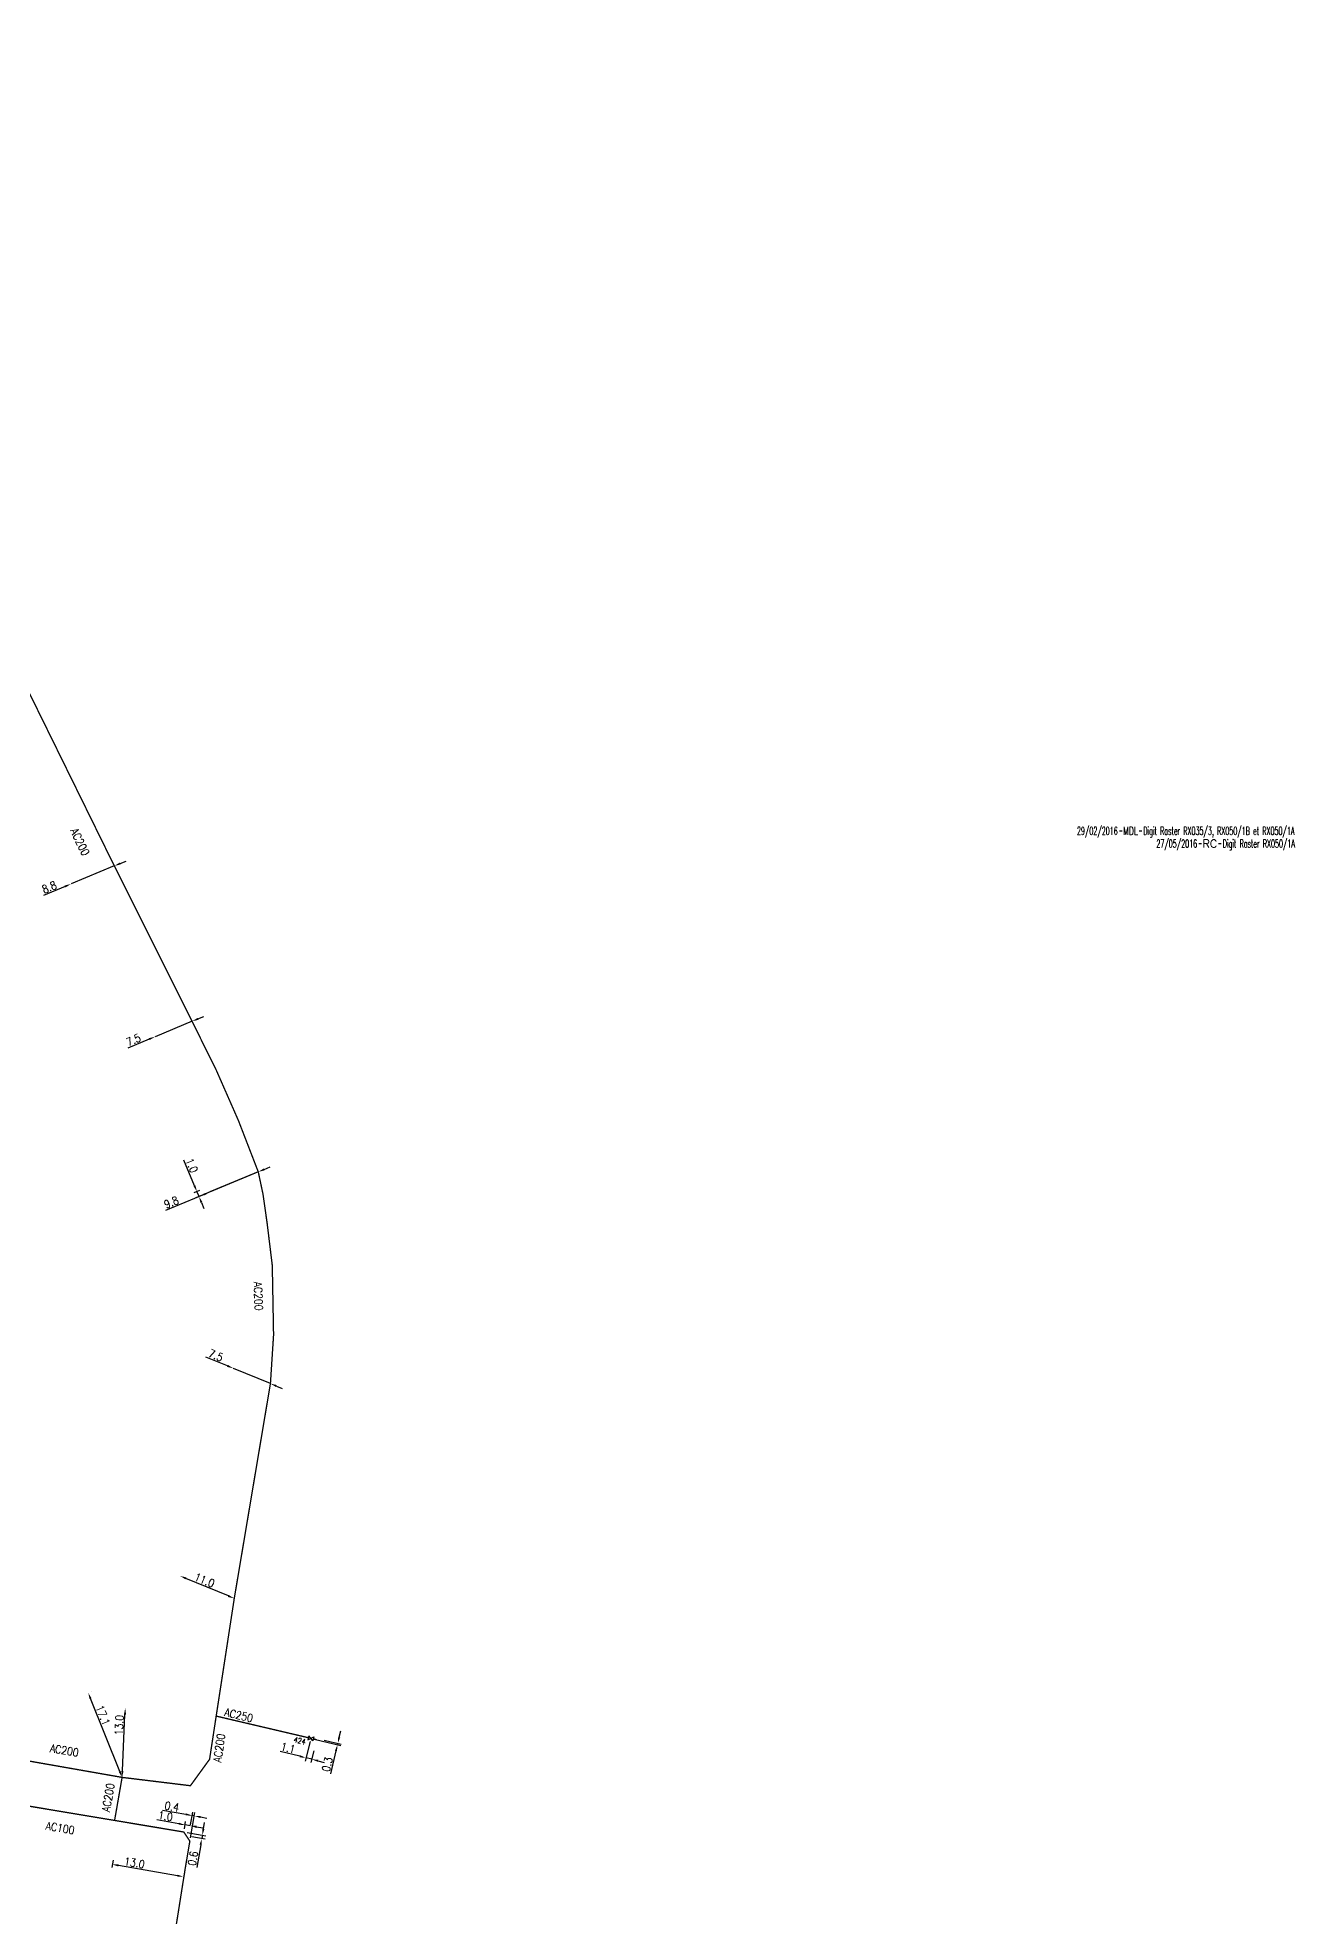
# Model space of a CAD drawing. Header units: millimetres. Extents: x 150994 to 151987, y 125997 to 127005.
# Drawn here: x 151753.5 to 151987.3, y 126280.1 to 126632.2 of the extents above; entities that cross this region are included whole.
import ezdxf
from ezdxf.enums import TextEntityAlignment as Align

# ---------------------------------------------------------------- set-up
doc = ezdxf.new("R2010")
doc.units = ezdxf.units.MM
doc.header["$PDMODE"] = 34
doc.linetypes.add('L_100_AP', pattern=[14, 10, -1.5, 1, -1.5])
doc.layers.get('0').update_dxf_attribs({"linetype": 'CONTINUOUS'})
doc.layers.get('Defpoints').update_dxf_attribs({"linetype": 'CONTINUOUS'})
for name, color, linetype in [('L_140', 3, 'CONTINUOUS'), ('L_300', 7, 'CONTINUOUS'), ('L_910', 7, 'CONTINUOUS')]:
    doc.layers.add(name, color=color, linetype=linetype)
doc.styles.get("Standard").update_dxf_attribs({"font": 'romans.shx', "width": 0.85})
doc.dimstyles.get("Standard").update_dxf_attribs({"dimtxt": 1.5, "dimasz": 1.2, "dimexe": 0.625, "dimexo": 0.625, "dimgap": 0.25, "dimtad": 1, "dimdec": 1, "dimzin": 0, "dimdsep": 46, "dimtxsty": 'Standard', "dimcen": -0.5, "dimadec": 0, "dimazin": 0, "dimtfac": 1, "dimtdec": 1, "dimtmove": 0, "dimatfit": 3, "dimfxl": 0, "dimtolj": 1, "dimtzin": 0, "dimarcsym": 0})

# ---------------------------------------------------------------- blocks, each defined once
blk = doc.blocks.new('*D329')
at = {"layer": 'Defpoints', "color": 0, "linetype": 'Continuous', "transparency": 16777216}
for p in [(151767.52, 126289.81), (151767.77, 126291.22), (151781.17, 126288.91)]:
    blk.add_point(p, dxfattribs=at)
at = {"layer": 'L_140', "color": 0, "linetype": 'Continuous', "lineweight": -2, "transparency": 16777216}
for p, q in [((151767.66, 126290.61), (151767.42, 126289.2)), ((151779.74, 126287.68), (151768.71, 126289.61)), ((151781.06, 126288.29), (151780.82, 126286.86))]:
    blk.add_line(p, q, dxfattribs=at)
at = {"layer": 'L_140', "color": 0, "linetype": 'Continuous', "transparency": 16777216}
for points in [[(151768.74, 126289.8), (151768.67, 126289.41), (151767.52, 126289.81)], [(151779.77, 126287.88), (151779.71, 126287.49), (151780.92, 126287.48)]]:
    blk.add_solid(points, dxfattribs=at)
at = {"layer": 'L_140', "color": 0, "linetype": 'Continuous', "transparency": 16777216, "insert": (151771.68, 126290.1), "char_height": 1.5, "attachment_point": 5, "rotation": 350.12}
blk.add_mtext('\\A1;13.0', dxfattribs=at)
blk = doc.blocks.new('*D333')
at = {"layer": 'Defpoints', "color": 0, "linetype": 'Continuous', "transparency": 16777216}
for p in [(151780.93, 126295.88), (151782.07, 126296.6), (151782.15, 126297.05)]:
    blk.add_point(p, dxfattribs=at)
at = {"layer": 'L_140', "color": 0, "linetype": 'Continuous', "lineweight": -2, "transparency": 16777216}
for p, q in [((151779.99, 126297.42), (151775.86, 126298.14)), ((151781.04, 126296.5), (151781.27, 126297.83)), ((151782.15, 126297.05), (151781.17, 126297.22)), ((151782.18, 126297.21), (151782.26, 126297.66)), ((151783.33, 126296.84), (151784.52, 126296.64))]:
    blk.add_line(p, q, dxfattribs=at)
at = {"layer": 'L_140', "color": 0, "linetype": 'Continuous', "transparency": 16777216}
for points in [[(151780.02, 126297.62), (151779.95, 126297.23), (151781.17, 126297.22)], [(151783.37, 126297.04), (151783.3, 126296.64), (151782.15, 126297.05)]]:
    blk.add_solid(points, dxfattribs=at)
at = {"layer": 'L_140', "color": 0, "linetype": 'Continuous', "transparency": 16777216, "insert": (151777.5, 126298.87), "char_height": 1.5, "attachment_point": 5, "rotation": 350.12}
blk.add_mtext('\\A1;1.0', dxfattribs=at)
blk = doc.blocks.new('*D334')
at = {"layer": 'Defpoints', "color": 0, "linetype": 'Continuous', "transparency": 16777216}
for p in [(151782.49, 126298.97), (151782.07, 126296.6), (151782.06, 126294.17)]:
    blk.add_point(p, dxfattribs=at)
at = {"layer": 'L_140', "color": 0, "linetype": 'Continuous', "lineweight": -2, "transparency": 16777216}
for p, q in [((151781.31, 126299.18), (151776.94, 126299.94)), ((151782.16, 126294.78), (151782.99, 126299.52)), ((151782.18, 126297.21), (151782.6, 126299.59)), ((151782.88, 126298.91), (151782.49, 126298.97)), ((151784.06, 126298.7), (151785.25, 126298.49))]:
    blk.add_line(p, q, dxfattribs=at)
at = {"layer": 'L_140', "color": 0, "linetype": 'Continuous', "transparency": 16777216}
for points in [[(151781.34, 126299.38), (151781.27, 126298.98), (151782.49, 126298.97)], [(151784.1, 126298.9), (151784.03, 126298.5), (151782.88, 126298.91)]]:
    blk.add_solid(points, dxfattribs=at)
at = {"layer": 'L_140', "color": 0, "linetype": 'Continuous', "transparency": 16777216, "insert": (151778.7, 126300.65), "char_height": 1.5, "attachment_point": 5, "rotation": 350.12}
blk.add_mtext('\\A1;0.4', dxfattribs=at)
blk = doc.blocks.new('*D350')
at = {"layer": 'Defpoints', "color": 0, "linetype": 'Continuous', "transparency": 16777216}
for p in [(151780.23, 126343.88), (151780.23, 126343.88), (151790.39, 126339.66)]:
    blk.add_point(p, dxfattribs=at)
at = {"layer": 'L_140', "color": 0, "linetype": 'Continuous', "lineweight": -2, "transparency": 16777216}
blk.add_line((151789.28, 126340.12), (151781.33, 126343.42), dxfattribs=at)
at = {"layer": 'L_140', "color": 0, "linetype": 'Continuous', "transparency": 16777216}
for points in [[(151781.41, 126343.6), (151781.26, 126343.23), (151780.23, 126343.88)], [(151789.35, 126340.31), (151789.2, 126339.94), (151790.39, 126339.66)]]:
    blk.add_solid(points, dxfattribs=at)
at = {"layer": 'L_140', "color": 0, "linetype": 'Continuous', "transparency": 16777216, "insert": (151784.81, 126343.06), "char_height": 1.5, "attachment_point": 5, "rotation": 337.4783}
blk.add_mtext('\\A1;11.0', dxfattribs=at)
blk = doc.blocks.new('*D363')
at = {"layer": 'Defpoints', "color": 0, "linetype": 'Continuous', "transparency": 16777216}
for p in [(151794.89, 126419.62), (151783.39, 126415.91), (151784.46, 126416.36)]:
    blk.add_point(p, dxfattribs=at)
at = {"layer": 'L_140', "color": 0, "linetype": 'Continuous', "lineweight": -2, "transparency": 16777216}
for p, q in [((151782.93, 126417.02), (151780.94, 126421.81)), ((151794.31, 126419.38), (151783.2, 126414.75)), ((151783.88, 126416.12), (151782.81, 126415.67)), ((151783.78, 126414.99), (151783.39, 126415.91)), ((151784.24, 126413.88), (151784.7, 126412.77))]:
    blk.add_line(p, q, dxfattribs=at)
at = {"layer": 'L_140', "color": 0, "linetype": 'Continuous', "transparency": 16777216}
for points in [[(151783.11, 126417.1), (151782.75, 126416.94), (151783.39, 126415.91)], [(151784.42, 126413.96), (151784.05, 126413.8), (151783.78, 126414.99)]]:
    blk.add_solid(points, dxfattribs=at)
at = {"layer": 'L_140', "color": 0, "linetype": 'Continuous', "transparency": 16777216, "insert": (151782.43, 126420.82), "char_height": 1.5, "attachment_point": 5, "rotation": 292.603}
blk.add_mtext('\\A1;1.0', dxfattribs=at)
blk = doc.blocks.new('*D364')
at = {"layer": 'Defpoints', "color": 0, "linetype": 'Continuous', "transparency": 16777216}
for p in [(151794.89, 126419.62), (151785.84, 126415.85), (151785.84, 126415.85)]:
    blk.add_point(p, dxfattribs=at)
at = {"layer": 'L_140', "color": 0, "linetype": 'Continuous', "lineweight": -2, "transparency": 16777216}
for p, q in [((151794.89, 126419.62), (151785.84, 126415.85)), ((151796, 126420.08), (151797.1, 126420.54)), ((151784.73, 126415.39), (151777.51, 126412.38))]:
    blk.add_line(p, q, dxfattribs=at)
at = {"layer": 'L_140', "color": 0, "linetype": 'Continuous', "transparency": 16777216}
for points in [[(151795.92, 126420.26), (151796.07, 126419.89), (151794.89, 126419.62)], [(151784.66, 126415.57), (151784.81, 126415.2), (151785.84, 126415.85)]]:
    blk.add_solid(points, dxfattribs=at)
at = {"layer": 'L_140', "color": 0, "linetype": 'Continuous', "transparency": 16777216, "insert": (151778.59, 126413.91), "char_height": 1.5, "attachment_point": 5, "rotation": 22.603}
blk.add_mtext('\\A1;9.8', dxfattribs=at)
blk = doc.blocks.new('*D365')
at = {"layer": 'Defpoints', "color": 0, "linetype": 'Continuous', "transparency": 16777216}
for p in [(151790.24, 126382.79), (151790.24, 126382.79), (151797.17, 126379.94)]:
    blk.add_point(p, dxfattribs=at)
at = {"layer": 'L_140', "color": 0, "linetype": 'Continuous', "lineweight": -2, "transparency": 16777216}
for p, q in [((151789.13, 126383.24), (151785.08, 126384.9)), ((151797.17, 126379.94), (151790.24, 126382.79)), ((151798.28, 126379.48), (151799.39, 126379.02))]:
    blk.add_line(p, q, dxfattribs=at)
at = {"layer": 'L_140', "color": 0, "linetype": 'Continuous', "transparency": 16777216}
for points in [[(151789.2, 126383.43), (151789.05, 126383.06), (151790.24, 126382.79)], [(151798.36, 126379.66), (151798.21, 126379.29), (151797.17, 126379.94)]]:
    blk.add_solid(points, dxfattribs=at)
at = {"layer": 'L_140', "color": 0, "linetype": 'Continuous', "transparency": 16777216, "insert": (151786.93, 126385.23), "char_height": 1.5, "attachment_point": 5, "rotation": 337.6567}
blk.add_mtext('\\A1;7.5', dxfattribs=at)
blk = doc.blocks.new('*D366')
at = {"layer": 'Defpoints', "color": 0, "linetype": 'Continuous', "transparency": 16777216}
for p in [(151804.75, 126313.44), (151806.67, 126313.24), (151809.8, 126312.5)]:
    blk.add_point(p, dxfattribs=at)
at = {"layer": 'L_300', "color": 0, "linetype": 'Continuous', "lineweight": -2, "transparency": 16777216}
for p, q in [((151805.36, 126313.3), (151810.35, 126312.11)), ((151807.27, 126313.1), (151810.41, 126312.35)), ((151810.08, 126313.66), (151810.36, 126314.83)), ((151809.46, 126311.09), (151808.44, 126306.78)), ((151809.8, 126312.5), (151809.74, 126312.25))]:
    blk.add_line(p, q, dxfattribs=at)
at = {"layer": 'L_300', "color": 0, "linetype": 'Continuous', "transparency": 16777216}
for points in [[(151809.88, 126313.71), (151810.27, 126313.62), (151809.8, 126312.5)], [(151809.27, 126311.13), (151809.66, 126311.04), (151809.74, 126312.25)]]:
    blk.add_solid(points, dxfattribs=at)
at = {"layer": 'L_300', "color": 0, "linetype": 'Continuous', "transparency": 16777216, "insert": (151807.83, 126308.56), "char_height": 1.5, "attachment_point": 5, "rotation": 76.6039}
blk.add_mtext('\\A1;0.3', dxfattribs=at)
blk = doc.blocks.new('*D367')
at = {"layer": 'Defpoints', "color": 0, "linetype": 'Continuous', "transparency": 16777216}
for p in [(151804.75, 126313.44), (151804.91, 126309.52), (151805.45, 126311.69)]:
    blk.add_point(p, dxfattribs=at)
at = {"layer": 'L_300', "color": 0, "linetype": 'Continuous', "lineweight": -2, "transparency": 16777216}
for p, q in [((151804.6, 126312.83), (151803.7, 126309.18)), ((151802.68, 126310.07), (151798.97, 126311)), ((151804.91, 126309.52), (151803.85, 126309.78)), ((151805.3, 126311.08), (151804.76, 126308.91)), ((151806.08, 126309.23), (151807.24, 126308.94))]:
    blk.add_line(p, q, dxfattribs=at)
at = {"layer": 'L_300', "color": 0, "linetype": 'Continuous', "transparency": 16777216}
for points in [[(151802.73, 126310.27), (151802.63, 126309.88), (151803.85, 126309.78)], [(151806.13, 126309.42), (151806.03, 126309.04), (151804.91, 126309.52)]]:
    blk.add_solid(points, dxfattribs=at)
at = {"layer": 'L_300', "color": 0, "linetype": 'Continuous', "transparency": 16777216, "insert": (151800.48, 126311.65), "char_height": 1.5, "attachment_point": 5, "rotation": 346.0475}
blk.add_mtext('\\A1;1.1', dxfattribs=at)
blk = doc.blocks.new('L_300_09')
at = {"color": 0, "linetype": 'Continuous', "flags": 128}
blk.add_lwpolyline([(0.5, -0.38), (-0.5, 0.38), (-0.5, -0.38), (0.5, 0.38), (0.5, -0.38)], dxfattribs=at)
at = {"color": 0, "linetype": 'Continuous', "width": 0.75}
blk.add_attdef('NUM', text='', height=1, dxfattribs=at).set_placement((0, 1.69), align=Align.MIDDLE_CENTER)
at = {"color": 0, "linetype": 'Continuous', "width": 0.75, "flags": 3}
for tag, p in [('DEF_COUP', (0, -7.5)), ('DEF_LEG', (0, -5)), ('DEF_TYPE', (0, -10))]:
    blk.add_attdef(tag, text='', height=1.2, dxfattribs=at).set_placement(p, align=Align.MIDDLE)
blk = doc.blocks.new('*D368')
at = {"layer": 'Defpoints', "color": 0, "linetype": 'Continuous', "transparency": 16777216}
for p in [(151780.93, 126295.88), (151781.82, 126295.12), (151784.31, 126294.68)]:
    blk.add_point(p, dxfattribs=at)
at = {"layer": 'L_140', "color": 0, "linetype": 'Continuous', "lineweight": -2, "transparency": 16777216}
for p, q in [((151781.55, 126295.77), (151785.03, 126295.17)), ((151784.41, 126295.28), (151784.31, 126294.68)), ((151784.62, 126296.46), (151784.82, 126297.64)), ((151782.43, 126295.01), (151784.92, 126294.58)), ((151784.1, 126293.5), (151783.35, 126289.2))]:
    blk.add_line(p, q, dxfattribs=at)
at = {"layer": 'L_140', "color": 0, "linetype": 'Continuous', "transparency": 16777216}
for points in [[(151784.42, 126296.49), (151784.81, 126296.42), (151784.41, 126295.28)], [(151783.9, 126293.54), (151784.3, 126293.47), (151784.31, 126294.68)]]:
    blk.add_solid(points, dxfattribs=at)
at = {"layer": 'L_140', "color": 0, "linetype": 'Continuous', "transparency": 16777216, "insert": (151782.64, 126290.93), "char_height": 1.5, "attachment_point": 5, "rotation": 80.12}
blk.add_mtext('\\A1;0.6', dxfattribs=at)
blk = doc.blocks.new('GIS_MODF')
at = {"color": 0, "linetype": 'Continuous', "flags": 128}
for points in [[(-2.18, -0.01), (-1.68, -0.01)], [(1.52, -0.01), (2.02, -0.01)]]:
    blk.add_lwpolyline(points, dxfattribs=at)
at = {"color": 0, "linetype": 'Continuous', "width": 0.5}
blk.add_attdef('DATE', text='', height=1.5, dxfattribs=at).set_placement((-2.5, -0.8), align=Align.RIGHT)
at = {"color": 0, "linetype": 'Continuous', "width": 1.771291}
blk.add_attdef('USER', text='', height=1.5, dxfattribs=at).set_placement((-1.51, -0.8), (1.28, -0.8), align=Align.FIT)
at = {"color": 0, "linetype": 'Continuous', "width": 0.5}
blk.add_attdef('DESC', (2.29, -0.8), '', height=1.5, dxfattribs=at)
blk = doc.blocks.new('*D1017')
at = {"layer": 'Defpoints', "color": 0, "linetype": 'Continuous', "transparency": 16777216}
for p in [(151782.48, 126447.84), (151775.55, 126444.96), (151775.55, 126444.96)]:
    blk.add_point(p, dxfattribs=at)
at = {"layer": 'L_140', "color": 0, "linetype": 'Continuous', "lineweight": -2, "transparency": 16777216}
for p, q in [((151782.48, 126447.84), (151775.55, 126444.96)), ((151783.59, 126448.3), (151784.69, 126448.76)), ((151774.45, 126444.49), (151770.41, 126442.81))]:
    blk.add_line(p, q, dxfattribs=at)
at = {"layer": 'L_140', "color": 0, "linetype": 'Continuous', "transparency": 16777216}
for points in [[(151783.51, 126448.48), (151783.66, 126448.11), (151782.48, 126447.84)], [(151774.37, 126444.68), (151774.52, 126444.31), (151775.55, 126444.96)]]:
    blk.add_solid(points, dxfattribs=at)
at = {"layer": 'L_140', "color": 0, "linetype": 'Continuous', "transparency": 16777216, "insert": (151771.49, 126444.35), "char_height": 1.5, "attachment_point": 5, "rotation": 22.603}
blk.add_mtext('\\A1;7.5', dxfattribs=at)
blk = doc.blocks.new('*D1018')
at = {"layer": 'Defpoints', "color": 0, "linetype": 'Continuous', "transparency": 16777216}
for p in [(151767.9, 126476.96), (151759.78, 126473.58), (151759.78, 126473.58)]:
    blk.add_point(p, dxfattribs=at)
at = {"layer": 'L_140', "color": 0, "linetype": 'Continuous', "lineweight": -2, "transparency": 16777216}
for p, q in [((151767.9, 126476.96), (151759.78, 126473.58)), ((151769.01, 126477.42), (151770.12, 126477.88)), ((151758.67, 126473.12), (151754.63, 126471.44))]:
    blk.add_line(p, q, dxfattribs=at)
at = {"layer": 'L_140', "color": 0, "linetype": 'Continuous', "transparency": 16777216}
for points in [[(151768.93, 126477.61), (151769.09, 126477.24), (151767.9, 126476.96)], [(151758.59, 126473.3), (151758.75, 126472.93), (151759.78, 126473.58)]]:
    blk.add_solid(points, dxfattribs=at)
at = {"layer": 'L_140', "color": 0, "linetype": 'Continuous', "transparency": 16777216, "insert": (151755.71, 126472.97), "char_height": 1.5, "attachment_point": 5, "rotation": 22.603}
blk.add_mtext('\\A1;8.8', dxfattribs=at)
blk = doc.blocks.new('*D1031')
at = {"layer": 'Defpoints', "color": 0, "linetype": 'Continuous', "transparency": 16777216}
for p in [(151763, 126321.99), (151763, 126321.99), (151769.36, 126306.12)]:
    blk.add_point(p, dxfattribs=at)
at = {"layer": 'L_140', "color": 0, "linetype": 'Continuous', "lineweight": -2, "transparency": 16777216}
for p, q in [((151768.91, 126307.23), (151763.44, 126320.88)), ((151763.58, 126322.23), (151763.58, 126322.23)), ((151768.78, 126305.89), (151768.78, 126305.89))]:
    blk.add_line(p, q, dxfattribs=at)
at = {"layer": 'L_140', "color": 0, "linetype": 'Continuous', "transparency": 16777216}
for points in [[(151763.63, 126320.95), (151763.26, 126320.81), (151763, 126321.99)], [(151769.1, 126307.31), (151768.72, 126307.16), (151769.36, 126306.12)]]:
    blk.add_solid(points, dxfattribs=at)
at = {"layer": 'L_140', "color": 0, "linetype": 'Continuous', "transparency": 16777216, "insert": (151765.76, 126317.78), "char_height": 1.5, "attachment_point": 5, "rotation": 291.8262}
blk.add_mtext('\\A1;17.1', dxfattribs=at)
blk = doc.blocks.new('*D1032')
at = {"layer": 'Defpoints', "color": 0, "linetype": 'Continuous', "transparency": 16777216}
for p in [(151769.95, 126319.11), (151769.95, 126319.11), (151769.36, 126306.12)]:
    blk.add_point(p, dxfattribs=at)
at = {"layer": 'L_140', "color": 0, "linetype": 'Continuous', "lineweight": -2, "transparency": 16777216}
for p, q in [((151769.42, 126307.32), (151769.9, 126317.91)), ((151769.98, 126306.09), (151769.99, 126306.09))]:
    blk.add_line(p, q, dxfattribs=at)
at = {"layer": 'L_140', "color": 0, "linetype": 'Continuous', "transparency": 16777216}
for points in [[(151769.7, 126317.92), (151770.1, 126317.9), (151769.95, 126319.11)], [(151769.22, 126307.33), (151769.62, 126307.31), (151769.36, 126306.12)]]:
    blk.add_solid(points, dxfattribs=at)
at = {"layer": 'L_140', "color": 0, "linetype": 'Continuous', "transparency": 16777216, "insert": (151768.81, 126315.92), "char_height": 1.5, "attachment_point": 5, "rotation": 87.3908}
blk.add_mtext('\\A1;13.0', dxfattribs=at)

msp = doc.modelspace()

# ---------------------------------------------------------------- linework, layer by layer
at = {"layer": 'L_140', "linetype": 'L_100_AP', "ltscale": 0.5, "flags": 128}
msp.add_lwpolyline([(151615.82, 126321.76, 0.25, 0.25, 0), (151617.73, 126333.45, 0.25, 0.25, 0), (151618.27, 126334.18, 0.25, 0.25, 0), (151623.34, 126338.17, 0.25, 0.25, 0), (151623.75, 126338.11, 0.25, 0.25, 0), (151633.54, 126336.84, 0.25, 0.25, 0), (151634.26, 126336.74, 0.25, 0.25, 0), (151644.3, 126326.27, 0.25, 0.25, 0), (151697.02, 126318.4, 0.25, 0.25, 0), (151701.92, 126321.68, 0.25, 0.25, 0), (151702.27, 126321.61, 0.25, 0.25, 0), (151709.51, 126320.28, 0.25, 0.25, 0), (151711.89, 126319.84, 0.25, 0.25, 0), (151717.24, 126315.31, 0.25, 0.25, 0), (151741.94, 126310.94, 0.25, 0.25, 0), (151746.67, 126310.1, 0.25, 0.25, 0), (151769.36, 126306.12, 0.25, 0.25, 0), (151769.36, 126306.12, 0.25, 0.25, 0), (151782.17, 126304.56, 0.25, 0.25, 0), (151785.76, 126309.51, 0.25, 0.25, 0), (151787, 126317.61, 0.25, 0.25, 0), (151790.39, 126339.66, 0.25, 0.25, 0), (151790.39, 126339.66, 0.25, 0.25, 0), (151790.39, 126339.66, 0.25, 0.25, 0), (151797.17, 126379.94, 0.25, 0.25, 0), (151797.17, 126379.94, 0.25, 0.25, 0), (151797.76, 126389.05, 0.25, 0.25, 0), (151797.52, 126402.07, 0.25, 0.25, 0), (151796.56, 126409.93, 0.25, 0.25, 0), (151795.79, 126415.38, 0.25, 0.25, 0), (151794.89, 126419.62, 0.25, 0.25, 0), (151794.89, 126419.62, 0.25, 0.25, 0), (151794.89, 126419.62, 0.25, 0.25, 0.033983), (151782.48, 126447.84, 0.25, 0.25, 0), (151767.9, 126476.96, 0.25, 0.25, 0), (151750.78, 126511.78, 0.25, 0.25, 0), (151737.02, 126533.77, 0.25, 0.25, 0), (151728.7, 126544.86, 0.25, 0.25, 0), (151720.6, 126554.62, 0.25, 0.25, 0), (151706.36, 126569.59, 0.25, 0.25, 0), (151700.29, 126574.77, 0.25, 0.25, 0), (151700.29, 126574.77, 0.25, 0.25, 0), (151699.23, 126573.63, 0.25, 0.25, 0), (151697.48, 126575.1, 0.25, 0.25, 0), (151697.93, 126575.67, 0.25, 0.25, 0), (151697.93, 126575.67, 0.25, 0.25, 0), (151671.91, 126598.12, 0.25, 0.25, 0.0361), (151647.31, 126616.16, 0.25, 0.25, 0.120209), (151602.01, 126631.77, 0.25, 0.25, 0), (151602.01, 126631.77, 0.25, 0.25, 0), (151602.01, 126631.77, 0.25, 0.25, 0), (151585.75, 126632.1, 0.25, 0.25, 0), (151566.51, 126628.53, 0.25, 0.25, 0), (151556.29, 126625.5, 0.25, 0.25, 0), (151549.93, 126622.56, 0.25, 0.25, 0), (151544.46, 126617.6, 0.25, 0.25, 0), (151542.35, 126615.19, 0.25, 0.25, 0), (151542.62, 126614.48, 0.25, 0.25, 0), (151541.85, 126614.19, 0.25, 0.25, 0), (151540.88, 126613.81, 0.25, 0.25, 0), (151540.63, 126614.46, 0.25, 0.25, 0), (151522.26, 126606.55, 0.25, 0.25, 0), (151514.14, 126603.05, 0.25, 0.25, 0), (151512.22, 126602.18, 0.25, 0.25, 0), (151510.65, 126601.42, 0.25, 0.25, 0), (151510.65, 126601.42, 0.25, 0.25, 0), (151506.2, 126599.57, 0.25, 0.25, 0), (151486.35, 126587.78, 0.25, 0.25, 0), (151486.15, 126585.38, 0.25, 0.25, 0), (151485.08, 126584.98, 0.25, 0.25, 0), (151478.48, 126582.51, 0.25, 0.25, 0), (151478.01, 126582.33, 0.25, 0.25, 0), (151477.62, 126583.19, 0.25, 0.25, 0), (151476.64, 126582.76, 0.25, 0.25, 0), (151462.94, 126576.6, 0.25, 0.25, 0), (151441.48, 126566.83, 0.25, 0.25, 0), (151435.78, 126563.45, 0.25, 0.25, 0), (151433.58, 126561.52, 0.25, 0.25, 0), (151432.6, 126560.34, 0.25, 0.25, 0), (151431.39, 126559.01, 0.25, 0.25, 0), (151429.62, 126556.68, 0.25, 0.25, 0), (151427.92, 126553.14, 0.25, 0.25, 0), (151427.92, 126553.14, 0.25, 0.25, 0), (151426.71, 126548.98, 0.25, 0.25, 0), (151426.2, 126546.26, 0.25, 0.25, 0), (151425.99, 126545, 0.25, 0.25, 0), (151425.95, 126544.19, 0.25, 0.25, 0), (151433.51, 126494.39, 0.25, 0.25, 0), (151442.02, 126443.1, 0.25, 0.25, 0), (151451.13, 126395.31, 0.25, 0.25, 0), (151452.06, 126395.47, 0.25, 0.25, 0), (151452.63, 126392.17, 0.25, 0.25, 0), (151451.99, 126392.06, 0, 0, 0)], format="xyseb", dxfattribs=at)
at = {"layer": 'L_140', "linetype": 'L_100_AP', "ltscale": 0.5, "const_width": 0.25, "flags": 128}
for points in [[(151804.27, 126313.56), (151787, 126317.61)], [(151755.95, 126163.55), (151776.47, 126262.49), (151776.55, 126262.9), (151777.02, 126262.81), (151777.08, 126263.1), (151781.17, 126288.91), (151781.17, 126288.91), (151782.06, 126294.17), (151780.93, 126295.88), (151767.95, 126298.05), (151740.17, 126302.69), (151723.87, 126304.65), (151696.13, 126309.21), (151672.96, 126313.81), (151671.02, 126314.08), (151669.98, 126314.22)], [(151805.82, 126313.19), (151805.24, 126313.33)], [(151767.95, 126298.05), (151769.36, 126306.12)]]:
    msp.add_lwpolyline(points, dxfattribs=at)

# ---------------------------------------------------------------- block references
at = {"layer": 'L_300', "ltscale": 0.5}
ref = msp.add_blockref('L_300_09', (151804.75, 126313.44), dxfattribs=dict(at, rotation=346.6038675413638))
ref.add_attrib('NUM', '424', dxfattribs={"layer": '0', "color": 0, "linetype": 'Continuous', "height": 1, "rotation": 347.0503, "width": 0.75}).set_placement((151802.67, 126312.98), align=Align.MIDDLE_CENTER)
at = {"layer": 'L_910'}
ref = msp.add_blockref('GIS_MODF', (151958.55, 126483.57), dxfattribs=at)
ref.add_attrib('DATE', '29/02/2016', dxfattribs={"layer": '0', "color": 0, "linetype": 'Continuous', "height": 1.5, "width": 0.5}).set_placement((151956.05, 126482.77), align=Align.RIGHT)
ref.add_attrib('USER', 'MDL', dxfattribs={"layer": '0', "color": 0, "linetype": 'Continuous', "height": 1.5, "width": 0.638826}).set_placement((151957.05, 126482.77), (151959.83, 126482.77), align=Align.FIT)
ref.add_attrib('DESC', 'Digit Raster RX035/3, RX050/1B et RX050/1A', (151960.84, 126482.77), dxfattribs={"layer": '0', "color": 0, "linetype": 'Continuous', "height": 1.5, "width": 0.5})
ref = msp.add_blockref('GIS_MODF', (151973.44, 126481.19), dxfattribs=at)
ref.add_attrib('DATE', '27/05/2016', dxfattribs={"layer": '0', "color": 0, "linetype": 'Continuous', "height": 1.5, "width": 0.5}).set_placement((151970.94, 126480.39), align=Align.RIGHT)
ref.add_attrib('USER', 'RC', dxfattribs={"layer": '0', "color": 0, "linetype": 'Continuous', "height": 1.5, "width": 0.99919}).set_placement((151971.93, 126480.39), (151974.71, 126480.39), align=Align.FIT)
ref.add_attrib('DESC', 'Digit Raster RX050/1A', (151975.73, 126480.39), dxfattribs={"layer": '0', "color": 0, "linetype": 'Continuous', "height": 1.5, "width": 0.5})

# ---------------------------------------------------------------- texts
at = {"layer": 'L_140', "linetype": 'Continuous', "width": 0.85}
for s, rotation, p in [('AC200', 295.9354, (151759.6, 126483.56)), ('AC200', 272.0783, (151794.06, 126399)), ('AC250', 346.7972, (151788.44, 126317.66)), ('AC200', 81.8807, (151787.92, 126308.84)), ('AC200', 350.6174, (151755.74, 126310.88)), ('AC200', 80.12, (151767.02, 126299.55)), ('AC100', 350.1138, (151754.96, 126296.36))]:
    msp.add_text(s, height=1.5, rotation=rotation, dxfattribs=at).set_placement(p)

# ---------------------------------------------------------------- dimensions: what is measured, and where the dimension line sits
at = {"layer": 'L_140', "linetype": 'Continuous'}
for base, p1, p2, angle, picture, middle in [((151759.78, 126473.58), (151767.9, 126476.96), (151759.78, 126473.58), 22.603, '*D1018', (151756.1, 126472.05)), ((151775.55, 126444.96), (151782.48, 126447.84), (151775.55, 126444.96), 22.603, '*D1017', (151771.87, 126443.42)), ((151783.39, 126415.91), (151794.89, 126419.62), (151784.46, 126416.36), 292.603, '*D363', (151781.51, 126420.43)), ((151785.84, 126415.85), (151794.89, 126419.62), (151785.84, 126415.85), 22.603, '*D364', (151778.97, 126412.99)), ((151790.24, 126382.79), (151797.17, 126379.94), (151790.24, 126382.79), 337.6567, '*D365', (151786.55, 126384.3)), ((151780.23, 126343.88), (151790.39, 126339.66), (151780.23, 126343.88), 337.4783, '*D350', (151784.43, 126342.13)), ((151782.15, 126297.05), (151780.93, 126295.88), (151782.07, 126296.6), 170.12, '*D333', (151777.33, 126297.89)), ((151782.49, 126298.97), (151782.06, 126294.17), (151782.07, 126296.6), 350.12, '*D334', (151778.53, 126299.66)), ((151784.31, 126294.68), (151780.93, 126295.88), (151781.82, 126295.12), 80.12, '*D368', (151783.62, 126290.76))]:
    dim = msp.add_linear_dim(base=base, p1=p1, p2=p2, angle=angle, dimstyle='Standard', override={"dimatfit": 0}, dxfattribs=at)
    dim.commit()
    dim.dimension.update_dxf_attribs({"geometry": picture, "text_midpoint": middle, "dimtype": 160})
for base, p2, angle, picture, middle in [((151763, 126321.99), (151763, 126321.99), 291.8262, '*D1031', (151764.84, 126317.41)), ((151769.95, 126319.11), (151769.95, 126319.11), 267.3908, '*D1032', (151769.81, 126315.88))]:
    dim = msp.add_linear_dim(base=base, p1=(151769.36, 126306.12), p2=p2, angle=angle, dimstyle='Standard', dxfattribs=at)
    dim.commit()
    dim.dimension.update_dxf_attribs({"geometry": picture, "text_midpoint": middle, "dimtype": 160})
dim = msp.add_linear_dim(base=(151767.52, 126289.81), p1=(151781.17, 126288.91), p2=(151767.77, 126291.22), angle=350.12, text='13.0', dimstyle='Standard', override={"dimatfit": 0}, dxfattribs=at)
dim.commit()
dim.dimension.update_dxf_attribs({"geometry": '*D329', "text_midpoint": (151771.51, 126289.12), "dimtype": 160})
at = {"layer": 'L_300', "linetype": 'Continuous'}
for base, p2, angle, picture, middle in [((151804.91, 126309.52), (151805.45, 126311.69), 166.0475, '*D367', (151800.24, 126310.68)), ((151809.8, 126312.5), (151806.67, 126313.24), 256.6039, '*D366', (151808.81, 126308.33))]:
    dim = msp.add_linear_dim(base=base, p1=(151804.75, 126313.44), p2=p2, angle=angle, dimstyle='Standard', override={"dimatfit": 0}, dxfattribs=at)
    dim.commit()
    dim.dimension.update_dxf_attribs({"geometry": picture, "text_midpoint": middle, "dimtype": 160})

doc.saveas('drawing.dxf')
